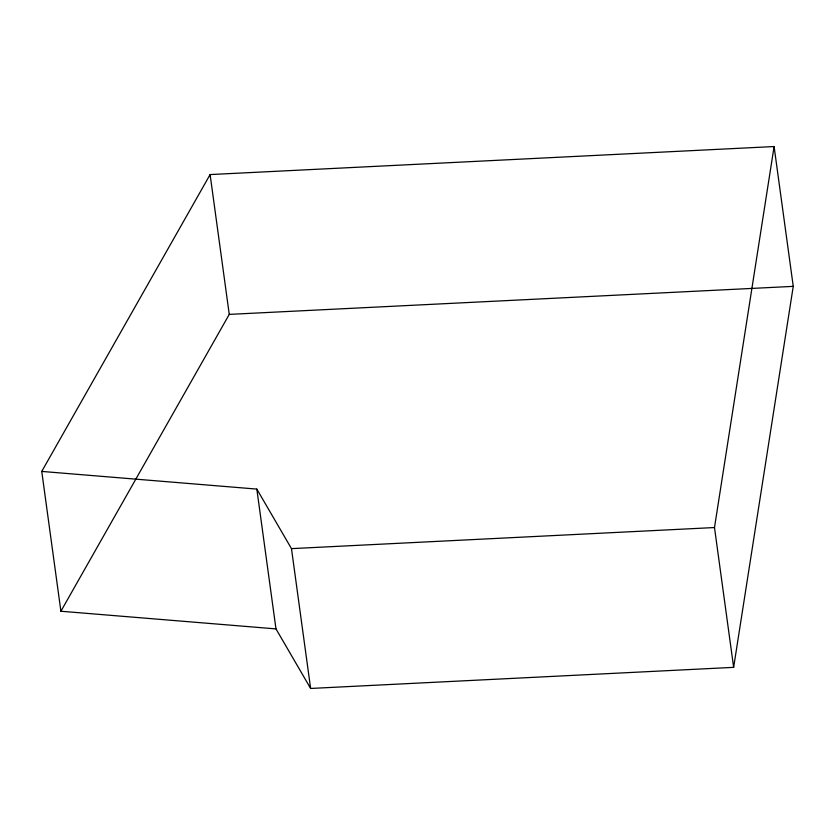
<?xml version="1.0" encoding="UTF-8"?>
<svg xmlns="http://www.w3.org/2000/svg" width="835" height="835" viewBox="0 0 835 835"><rect width="100%" height="100%" fill="white"/><g stroke="black" fill="none" stroke-linecap="round" stroke-linejoin="round"><path stroke-width="1.25" d="M733.641 667.353L714.489 527.543L774.097 146.542L210.107 174.567L41.75 471.42L60.903 611.241L275.978 628.901L310.63 688.457L733.641 667.353L793.25 286.363L774.097 146.542M60.903 611.241L229.26 314.388L210.107 174.567M229.26 314.388L793.25 286.363M41.75 471.42L256.825 489.091L291.478 548.637L714.489 527.543M291.478 548.637L310.63 688.457M256.825 489.091L275.978 628.901"/></g></svg>
